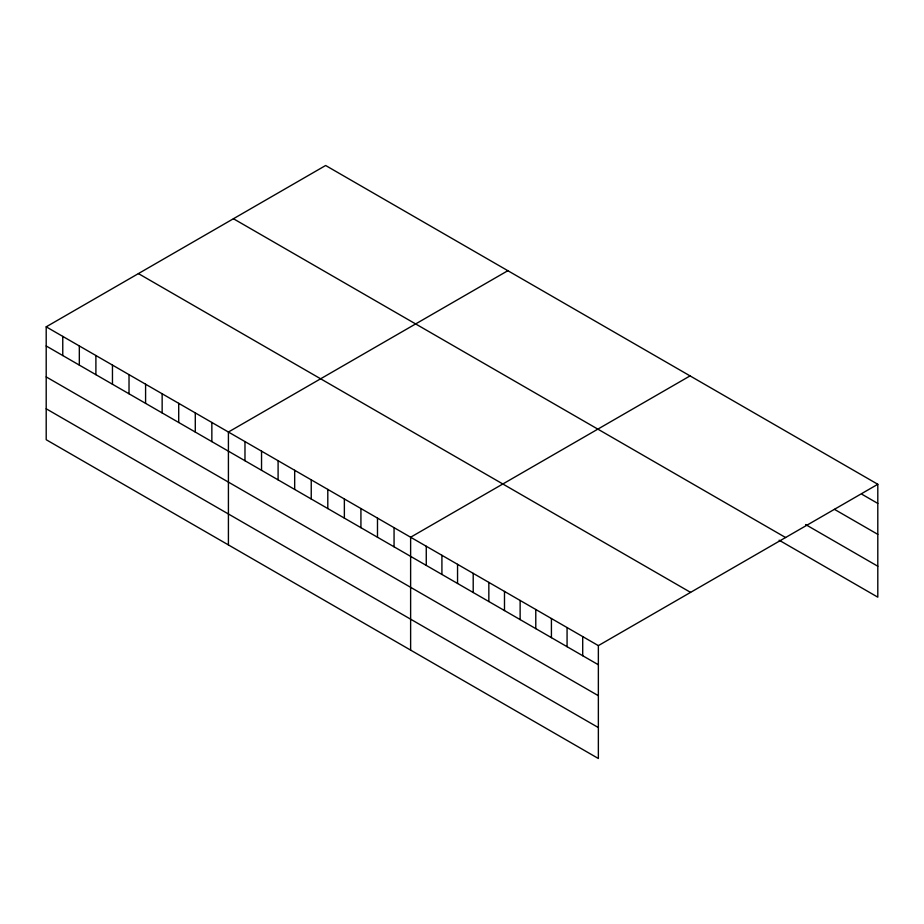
<?xml version="1.0" encoding="UTF-8"?>
<svg xmlns="http://www.w3.org/2000/svg" width="924" height="924" viewBox="0 0 924 924"><rect width="100%" height="100%" fill="white"/><g stroke="black" fill="none" stroke-linecap="round" stroke-linejoin="round"><path stroke-width="1.39" d="M46.2 326.83L598.359 645.622L598.359 758.5L46.2 439.72L46.2 326.83L325.641 165.5L877.8 484.28L877.8 597.17L779.117 540.193M507.853 270.697L228.413 432.028L228.413 544.917M690.066 375.895L410.626 537.225L410.626 650.115M598.359 645.622L877.8 484.28M862.161 494.398L877.8 503.43M834.476 509.355L877.8 534.361M805.589 524.543L877.8 566.239M233.425 218.734L785.585 537.525M138.415 273.596L690.574 592.376M46.2 345.98L598.359 664.76M46.2 376.911L598.359 695.703M46.2 408.789L598.359 727.569M582.709 636.59L582.709 655.728M567.07 627.558L567.07 646.696M551.42 618.526L551.42 637.664M535.781 609.494L535.781 628.632M520.131 600.461L520.131 619.6M504.492 591.429L504.492 610.568M488.842 582.397L488.842 601.536M473.204 573.365L473.204 592.503M457.553 564.333L457.553 583.471M441.915 555.301L441.915 574.439M426.264 546.269L426.264 565.407M394.063 527.662L394.063 546.812M377.489 518.098L377.489 537.248M360.926 508.535L360.926 527.685M344.363 498.972L344.363 518.121M327.801 489.408L327.801 508.558M311.238 479.845L311.238 498.995M294.675 470.281L294.675 489.431M278.101 460.718L278.101 479.868M261.538 451.155L261.538 470.304M244.976 441.591L244.976 460.741M211.85 422.464L211.85 441.614M195.287 412.901L195.287 432.051M178.713 403.338L178.713 422.487M162.15 393.774L162.15 412.924M145.588 384.211L145.588 403.361M129.025 374.647L129.025 393.797M112.462 365.084L112.462 384.234M95.9 355.521L95.9 374.67M79.325 345.957L79.325 365.107M62.763 336.394L62.763 355.544"/></g></svg>
